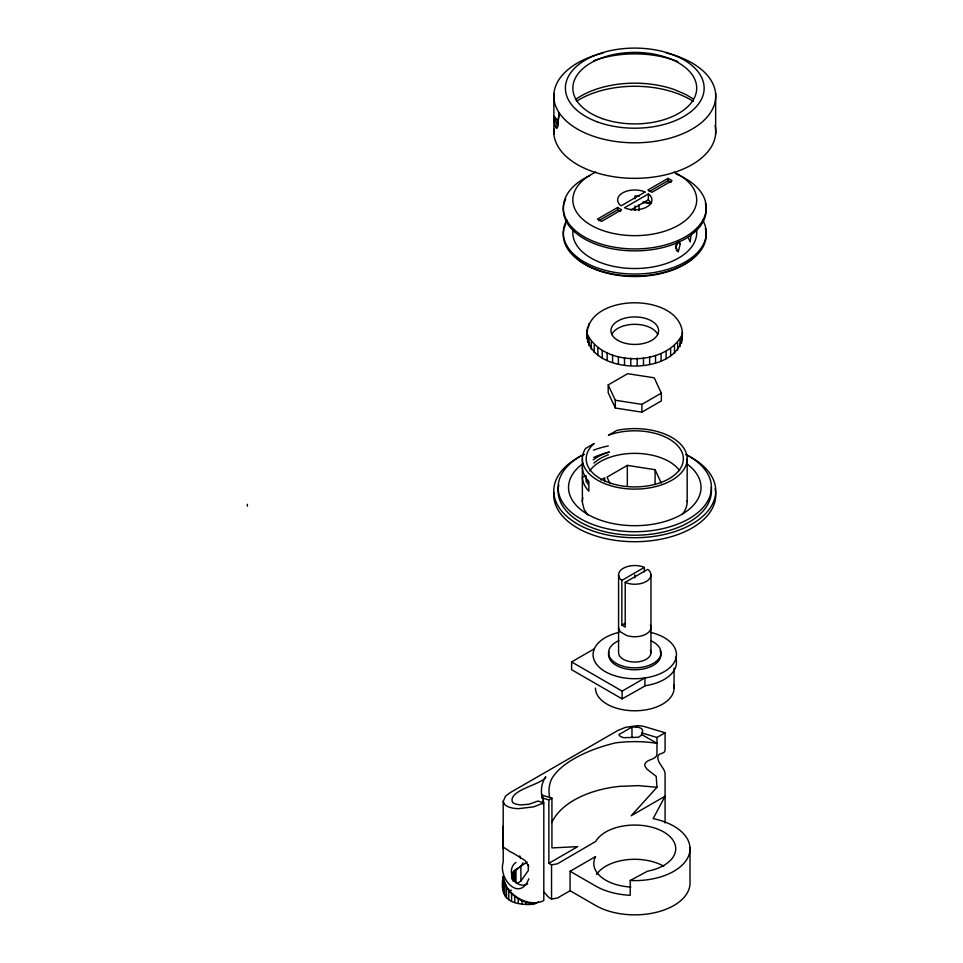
<?xml version="1.0" encoding="UTF-8"?>
<svg xmlns="http://www.w3.org/2000/svg" width="963" height="963" viewBox="0 0 963 963"><rect width="100%" height="100%" fill="white"/><g stroke="black" fill="none" stroke-linecap="round" stroke-linejoin="round"><path stroke-width="1.44" d="M659.643 754.185L663.266 752.789A7.15 4.129 60 0 0 665.084 749.358L665.084 732.795L644.873 726.704A20.042 8.559 -10.5 0 0 637.289 725.717L625.517 727.342L617.921 730.436L510.125 792.669L505.563 796.1L503.168 801.457L503.216 861.066M503.24 826.182L503.168 848.247L503.866 847.5L507.645 849.944A23.822 13.759 0 0 0 513.038 853.062L524.967 860.416L528.747 866.363M503.143 848.523L503.228 827.807M503.216 862.066C497.907 878.738 519.791 902.5 528.819 878.762M587.129 331.14C593.196 292.824 678.181 293.571 682.346 332.054C684.982 377.665 583.265 377.352 587.129 331.14L587.671 342.19M587.129 338.531L587.454 327.468M691.073 233.901L690.194 241.966L688.124 237.452M557.541 126.731L559.154 112.815L557.469 127.02L555.916 120.772M557.408 127.429L557.348 126.538M681.611 343.093L682.346 332.054M557.24 127.754L556.807 128.416L555.916 127.718A15.119 3.768 -87.5 0 1 555.073 125.647M676.315 250.488L678.337 251.656L680.275 243.868L678.987 241.352M511.522 875.836L512.978 872.069A14.252 10.942 27.8 0 1 515.963 869.336L527.11 862.138M675.677 248.635L677.567 242.303L680.275 243.868M677.194 242.712L675.46 246.66L678.337 251.656M587.671 334.799C603.536 366.626 664.687 366.494 681.611 335.702M522.921 862.848C520.947 869.42 509.475 870.504 512.051 879.135M635.833 726.993L631.981 727.053L618.908 734.6L620.04 736.177A12.579 5.369 -10.5 0 0 624.048 737.67L638.228 737.261A11.905 6.873 0 0 0 641.767 734.54L642.658 731.037L642.177 729.364A12.543 5.357 -10.5 0 0 635.833 726.993M517.191 883.528L520.899 881.001L528.314 870.504L528.314 864.69M665.084 732.795L656.971 737.477L656.971 754.053C656.333 760.361 646.727 758.615 644.885 764.237A5.634 4.574 11.6 0 0 644.885 766.091L646.967 769.16L656.212 776.371L656.971 787.277L631.186 815.769L665.084 796.196L653.155 818.622A55.264 31.911 0 0 1 688.81 855.385A55.264 31.911 0 0 1 630.223 880.507L630.223 895.289L628.105 895.169A55.264 31.911 0 0 1 595.688 886.056L570.084 871.274L570.084 890.727L595.688 905.509A55.264 31.911 0 0 0 656.826 912.202A55.264 31.911 0 0 0 690.002 881.807L690.002 847.572M515.963 862.427C505.25 869.842 515.024 890.534 527.688 883.865M503.168 876.824C500.471 890.715 504.01 900.935 518.311 903.535C524.871 904.51 532.611 905.738 538.461 901.874M617.62 207.478L597.469 219.107L601.49 221.43L621.629 209.79L617.62 207.478L617.62 209.814L598.733 220.72M668.057 178.36L647.906 189.988L651.915 192.311L672.066 180.671L668.057 178.36L668.057 180.695L649.158 191.601M648.364 193.984L624.542 207.743L626.191 208.465A17.153 9.907 0 0 0 646.895 206.889A17.153 9.907 0 0 0 649.628 194.935L648.364 193.984L648.364 199.823L651.337 203.169M630.813 209.958L648.364 199.823M608.195 384.923L627.647 373.692L654.214 377.797L661.34 393.145L661.34 400.921L641.888 412.152L615.321 408.035L608.195 392.699L608.195 384.923L615.321 400.259L615.321 408.035M615.321 400.259L641.888 404.364L661.34 393.145M600.912 479.983L604.704 477.792L604.704 481.681M661.28 483.041L655.093 469.691L627.334 465.394L607.015 477.13L610.109 483.799M625.216 582.35L626.672 582.988A16.202 9.353 0 0 0 646.221 581.508A16.202 9.353 0 0 0 648.797 570.216L647.69 569.374L625.216 582.35L625.216 627.082L621.857 625.143L621.857 580.4L644.319 567.436L644.319 571.902M621.857 625.143L625.601 622.977M675.472 657.211A41.686 24.063 0 0 1 645.559 685.668L622.134 698.885L571.601 669.706L571.601 661.93L594.376 648.785M571.601 661.93L622.134 691.109L644.909 677.964L644.909 685.74M543.024 804.129L543.361 797.942L542.229 795.197L551.931 798.122L551.931 847.909L577.716 846.646L548.862 863.305L548.862 799.892L551.931 798.122M570.084 871.274L595.603 856.54A40.976 23.654 0 0 0 630.909 887.043M570.084 890.727L557.421 898.034L551.546 899.081L548.862 897.528L543.999 892.099M630.223 880.507L647.425 871.214A40.976 23.654 0 0 0 663.736 831.984A40.976 23.654 0 0 0 595.796 841.397L557.421 863.799L551.546 864.846L548.862 863.305M503.649 879.484L506.502 886.442A28.938 22.209 27.9 0 0 514.772 895.674C521.609 900.838 530.577 904.125 539.16 902.259A21.704 16.66 27.9 0 0 543.806 900.453L543.806 802.805L533.767 806.825L518.311 808.679A25.11 10.725 -10.5 0 1 504.781 804.611L503.168 801.457M586.19 475.77L582.374 477.191A52.411 30.262 0 0 0 588.85 491.142L588.85 481.416A52.411 30.262 0 0 1 582.374 467.464M511.497 890.281L508.789 890.546L506.502 887.212L503.649 880.254L503.168 876.041M508.789 899.611L508.789 890.546C515.229 898.491 525.244 903.956 535.621 903.535M639.203 196.163L635.038 195.85L635.038 198.727M656.971 787.277L638.313 785.627L619.486 786.374A85.755 49.51 0 0 0 551.799 822.583M641.767 732.903L656.971 737.477M543.024 798.134L548.862 799.892M543.806 802.805L537.968 801.047L528.892 804.261L521.308 804.887A16.407 7.006 -10.5 0 1 512.472 802.227C507.657 789.901 543.06 784.424 545.756 776.828C541.278 783.051 540.58 791.044 542.229 798.351L542.229 795.197M644.319 567.436L642.863 566.786A16.202 9.353 0 0 0 623.314 568.278A16.202 9.353 0 0 0 620.738 579.57L621.857 580.4M556.758 119.243C553.003 120.098 554.026 113.357 555.049 117.943M556.241 119.123L554.074 117.883L555.049 125.72M668.057 180.695L671.067 182.428M617.62 209.814L620.629 211.547M641.767 734.54L656.971 743.316A85.755 49.51 0 0 0 615.465 742.894A84.022 35.884 -10.5 0 0 551.149 779.994A85.755 49.51 0 0 0 549.668 797.268M692.794 98.635L685.68 94.422L674.341 89.559A76.233 44.009 0 0 0 575.356 99.61M587.875 515.036L584.144 509.427L582.386 502.481L582.362 458.857M520.598 858.502L520.381 857.961A14.289 8.258 60 0 1 519.743 855.854M682.285 337.002L682.346 339.445M687.149 500.724L687.173 501.603A52.411 30.262 0 0 1 682.261 514.386M715.653 93.604L715.653 134.013M687.173 458.857L687.173 501.603M680.034 339.265L680.034 346.656M677.639 342.672L677.639 350.063M674.497 345.861L674.497 353.252M674.076 668.117L674.076 688.088M670.633 348.787L670.633 356.178M666.131 351.387L666.131 358.778M665.084 822.992L665.084 774.276A7.15 4.129 60 0 0 663.266 768.739L659.643 763.153A7.15 4.129 60 0 1 659.065 754.51M661.075 353.614L661.075 361.005M655.538 355.431L655.538 362.822M655.093 469.691L655.093 484.606M650.964 574.887L650.964 652.685M649.64 356.804L649.64 364.195M643.477 357.718L643.477 365.109M641.888 404.364L641.888 412.152M639.035 204.794L639.035 210.68M637.157 358.152L637.157 365.543M635.038 205.938L635.038 210.259M634.773 574.887L634.773 577.896M631.981 727.053L631.981 737.489M630.789 358.092L630.789 365.483M627.334 465.394L627.334 486.267M624.505 357.538L624.505 364.929M622.134 691.109L622.134 698.885M618.571 574.887L618.571 652.685A16.202 9.353 0 0 0 636.88 661.966A16.202 9.353 0 0 0 650.41 650.266M618.39 356.503L618.39 363.894M612.576 355.022L612.576 362.413M607.159 353.096L607.159 360.487M602.224 350.761L602.224 358.152M597.879 348.088L597.879 355.479M594.195 345.091L594.195 352.482M591.222 341.841L591.222 349.232M589.043 338.386L589.043 345.777M588.622 323.857L588.622 326.806M553.881 93.604L553.881 134.013M551.546 864.846L551.546 899.081M543.361 797.942L543.361 802.432M529.915 903.234L529.915 904.377M525.979 902.307L525.979 904.462M522.078 900.838L522.078 904.185M520.899 866.495L520.899 881.001M518.311 898.876L518.311 903.535M515.963 870.119L515.963 882.951M515.085 870.684L515.085 882.072M514.772 896.457L514.772 902.536M514.302 871.322L514.302 881.253M513.592 872.045L513.592 880.495M512.978 872.839L512.978 881.205M512.46 873.706L512.46 879.207M511.57 893.652L511.57 901.224M506.502 887.212L506.502 897.769M504.768 883.757L504.768 895.722M503.649 880.254L503.649 893.544M247.347 504.287L247.347 506.225M673.751 172.1A61.933 35.763 0 0 1 680.071 224.283A61.933 35.763 0 0 1 589.476 224.283A61.933 35.763 0 0 1 595.796 172.1M702.737 220.009A71.467 41.265 0 0 1 634.773 274.022A71.467 41.265 0 0 1 566.798 220.009M696.526 230.049A61.933 35.763 0 0 1 634.689 268.521A61.933 35.763 0 0 1 573.021 229.952M680.901 176.157A71.467 41.265 0 0 1 686.354 236.224A71.467 41.265 0 0 1 582.17 235.598A71.467 41.265 0 0 1 589.789 175.603M676.17 174.038A71.467 41.265 0 0 1 679.746 175.603M705.349 203.157A71.467 41.265 0 0 1 636.013 250.874A71.467 41.265 0 0 1 563.837 204.589M564.186 203.157A71.467 41.265 0 0 1 565.738 198.944M696.321 254.762A69.083 39.88 0 0 1 689.58 260.937M688.461 261.755A69.083 39.88 0 0 1 576.837 258.373M705.349 228.255A71.467 41.265 0 0 1 636.013 275.96A71.467 41.265 0 0 1 563.837 229.676M564.186 228.255A71.467 41.265 0 0 1 565.738 224.03M643.055 202.049A57.166 33.007 0 0 1 651.662 203.169M643.079 202.603A59.55 34.379 0 0 1 651.06 203.578M611.758 334.51A23.822 13.759 0 0 1 634.773 324.314A23.822 13.759 0 0 1 657.777 334.51M596.518 874.464A40.976 23.654 0 0 1 663.736 866.219M715.064 488.843A80.988 46.766 0 0 1 637.951 541.675A80.988 46.766 0 0 1 553.881 492.502M686.739 463.721A66.242 38.243 0 0 1 679.758 515.518A66.242 38.243 0 0 1 589.777 515.518A66.242 38.243 0 0 1 582.808 463.721M593.677 457.449A66.242 38.243 0 0 1 609.591 452.068M582.362 501.603A52.411 30.262 0 0 1 582.808 497.654M588.116 484.413A48.595 28.059 0 0 1 586.178 477.022M593.93 463.095A48.595 28.059 0 0 1 608.423 454.729M586.178 481.885A48.595 28.059 0 0 1 586.298 479.381M589.717 470.895A48.595 28.059 0 0 1 634.497 453.356A48.595 28.059 0 0 1 679.613 470.606M593.196 459.881A52.411 30.262 0 0 1 608.568 452.104M685.969 454.5A76.667 44.262 0 0 1 689.761 518.287A76.667 44.262 0 0 1 579.208 517.95A76.667 44.262 0 0 1 584.192 454.187M593.485 450.154A76.667 44.262 0 0 1 608.327 445.905M685.74 454.608A80.988 46.766 0 0 1 694.01 522.837A80.988 46.766 0 0 1 575.537 522.837A80.988 46.766 0 0 1 583.795 454.608M711.176 487.362A76.667 44.262 0 0 1 632.691 535.199A76.667 44.262 0 0 1 558.805 484.979M593.714 60.789A76.233 44.009 0 0 1 677.892 61.584M554.953 117.51A15.119 0.638 75.5 0 1 555.82 120.291M715.064 125.467A80.988 46.766 0 0 1 637.951 178.299A80.988 46.766 0 0 1 553.881 129.126M666.42 53.013A80.988 46.766 0 0 1 698.885 124.624A80.988 46.766 0 0 1 570.662 124.624A80.988 46.766 0 0 1 603.127 53.013M576.416 101.284A78.46 45.297 0 0 1 693.408 101.464M650.41 624.987A16.202 9.353 0 0 1 644.632 634.822A16.202 9.353 0 0 1 626.672 635.508L620.738 632.077A16.202 9.353 0 0 1 618.571 627.407M673.739 685.126A39.302 22.691 0 0 1 637.337 710.73A39.302 22.691 0 0 1 595.459 688.088M650.723 632.402A41.686 24.063 0 0 1 676.363 656.212A41.686 24.063 0 0 1 645.559 677.88L640.214 678.494A41.686 24.063 0 0 1 593.437 651.494L594.508 648.412A41.686 24.063 0 0 1 618.812 632.402M660.076 650.723A26.206 15.131 0 0 1 635.905 669.754A26.206 15.131 0 0 1 608.965 652.011M650.723 640.684A26.206 15.131 0 0 1 654.094 662.917A26.206 15.131 0 0 1 615.453 662.917A26.206 15.131 0 0 1 618.812 640.684M644.993 192.046L621.183 205.793L619.919 204.842A17.153 9.907 0 0 1 622.64 192.889A17.153 9.907 0 0 1 643.344 191.312L644.993 192.046M593.93 443.642L585.528 448.493A52.411 30.262 0 0 0 628.683 488.903A52.411 30.262 0 0 0 686.824 455.343A52.411 30.262 0 0 0 616.826 430.425L608.423 435.276A48.595 28.059 0 0 1 682.478 453.525A48.595 28.059 0 0 1 625.541 486.399A48.595 28.059 0 0 1 593.93 443.642M617.921 340.408A23.822 13.759 0 0 0 657.777 334.233A23.822 13.759 0 0 0 628.598 317.393A23.822 13.759 0 0 0 617.921 340.408M602.356 118.618A61.933 35.763 0 0 0 696.682 89.114A61.933 35.763 0 0 0 605.27 56.709A61.933 35.763 0 0 0 602.356 118.618M596.988 121.747A69.384 40.061 0 0 0 704.049 90.245A69.384 40.061 0 0 0 603.271 52.459A69.384 40.061 0 0 0 596.988 121.747"/></g></svg>
